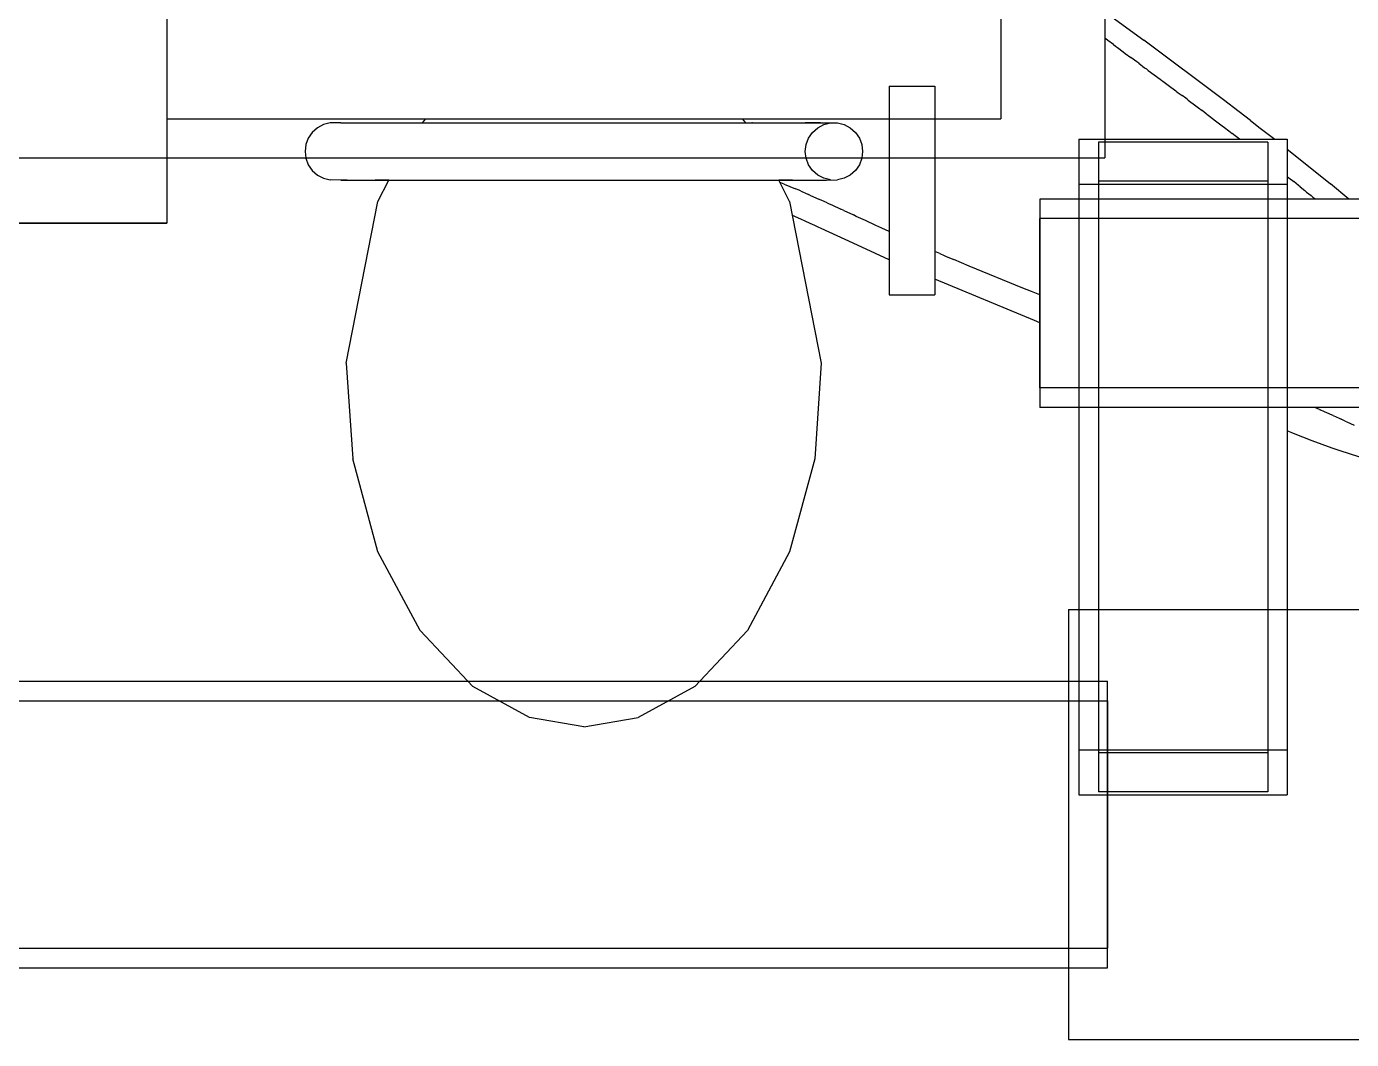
# Model space of a CAD drawing. Header units: millimetres. Extents: x -1175 to 655, y -895 to 720.
# Drawn here: x -434.8 to -333.1, y -440.7 to -363 of the extents above; entities that cross this region are included whole.
import ezdxf

# ---------------------------------------------------------------- set-up
doc = ezdxf.new("R2010")
doc.units = ezdxf.units.MM
doc.layers.add('HIDDEN', color=8, linetype='Continuous')
doc.layers.add('VISIBLE', color=7, linetype='Continuous')

msp = doc.modelspace()

# ---------------------------------------------------------------- linework, layer by layer
at = {"layer": 'HIDDEN'}
for points in [[(-352, -307.05), (-352, -373.05)], [(-424, -310.05), (-424, -370.05)], [(-360, -310.05), (-360, -370.05)], [(-368.55, -367.55), (-365.05, -367.55)], [(-368.55, -367.55), (-365.05, -367.55)], [(-368.55, -367.55), (-368.55, -370.05)], [(-368.55, -367.55), (-368.55, -383.55)], [(-365.05, -367.55), (-365.05, -370.05)], [(-365.05, -367.55), (-365.05, -383.55)], [(-424, -370.05), (-360, -370.05)], [(-374.75, -371.53), (-374.45, -371.09)], [(-374.45, -371.09), (-374.05, -370.74)], [(-374.05, -370.74), (-373.58, -370.49)], [(-373.58, -370.49), (-373.07, -370.36)], [(-375, -372.55), (-374.94, -372.02)], [(-374.94, -372.02), (-374.75, -371.53)], [(-354, -371.61), (-352, -371.61)], [(-354, -371.61), (-354, -373.05)], [(-354, -371.61), (-354, -418.47)], [(-352.5, -371.84), (-352.5, -418.71)], [(-352.5, -371.84), (-352.5, -373.05)], [(-352, -371.84), (-352.5, -371.84)], [(-339.5, -371.84), (-339.5, -418.71)], [(-338, -371.61), (-338, -418.47)], [(-492, -373.05), (-352, -373.05)], [(-448, -373.05), (-424, -373.05)], [(-413.34, -373.05), (-370.66, -373.05)], [(-374.94, -373.07), (-375, -372.55)], [(-374.75, -373.57), (-374.94, -373.07)], [(-368.55, -373.05), (-365.05, -373.05)], [(-374.45, -374.01), (-374.75, -373.57)], [(-374.05, -374.36), (-374.45, -374.01)], [(-373.58, -374.61), (-374.05, -374.36)], [(-373.07, -374.73), (-373.58, -374.61)], [(-352.5, -374.83), (-352.5, -421.69)], [(-339.5, -374.83), (-339.5, -421.69)], [(-357, -376.2), (-357, -392.2)], [(-237, -376.2), (-357, -376.2)], [(-338, -376.2), (-354, -376.2)], [(-436, -378.05), (-433.13, -378.05)], [(-433.13, -378.05), (-430.42, -378.05)], [(-430.42, -378.05), (-428.04, -378.05)], [(-428.04, -378.05), (-426.12, -378.05)], [(-426.12, -378.05), (-424.78, -378.05)], [(-424.78, -378.05), (-424.09, -378.05)], [(-424.09, -378.05), (-424, -378.05)], [(-237, -377.7), (-357, -377.7)], [(-237, -377.7), (-357, -377.7)], [(-357, -390.7), (-357, -377.7)], [(-357, -390.7), (-357, -377.7)], [(-368.55, -383.55), (-365.05, -383.55)], [(-354, -385.07), (-354, -392.2)], [(-338, -385.07), (-338, -392.2)], [(-237, -390.7), (-357, -390.7)], [(-237, -390.7), (-357, -390.7)], [(-237, -392.2), (-357, -392.2)], [(-354.8, -407.7), (-317.4, -407.7)], [(-354.8, -407.7), (-354.8, -440.7)], [(-354, -407.7), (-338, -407.7)], [(-476, -413.2), (-351.8, -413.2)], [(-400.89, -413.2), (-383.11, -413.2)], [(-354.8, -413.2), (-351.8, -413.2)], [(-351.8, -435.2), (-351.8, -413.2)], [(-351.8, -435.2), (-351.8, -413.2)], [(-476, -414.7), (-351.8, -414.7)], [(-476, -414.7), (-351.8, -414.7)], [(-351.8, -414.7), (-351.8, -433.7)], [(-351.8, -414.7), (-351.8, -433.7)], [(-354, -417.61), (-354, -421.92)], [(-338, -417.61), (-338, -421.92)], [(-354, -418.47), (-338, -418.47)], [(-354, -418.47), (-354, -421.92)], [(-352.5, -418.71), (-352.5, -421.69)], [(-339.5, -418.71), (-352.5, -418.71)], [(-339.5, -418.71), (-339.5, -421.69)], [(-338, -418.47), (-338, -421.92)], [(-354, -421.92), (-338, -421.92)], [(-339.5, -421.69), (-352.5, -421.69)], [(-476, -433.7), (-351.8, -433.7)], [(-476, -433.7), (-351.8, -433.7)], [(-476, -435.2), (-351.8, -435.2)], [(-354.8, -435.2), (-351.8, -435.2)], [(-354.8, -440.7), (-317.4, -440.7)]]:
    msp.add_lwpolyline(points, dxfattribs=at)
at = {"layer": 'VISIBLE'}
for points in [[(-424, -348.05), (-424, -370.05)], [(-360, -348.05), (-360, -370.05)], [(-352, -348.05), (-352, -373.05)], [(-352, -361.83), (-349.02, -364.02)], [(-351.94, -363.91), (-352, -363.87)], [(-351.78, -364.03), (-351.94, -363.91)], [(-351.34, -364.35), (-351.78, -364.03)], [(-342.91, -368.58), (-349.02, -364.02)], [(-351.34, -364.35), (-351.19, -364.47)], [(-351.19, -364.47), (-351.03, -364.58)], [(-351.03, -364.58), (-350.59, -364.91)], [(-350.59, -364.91), (-350.44, -365.02)], [(-350.44, -365.02), (-350, -365.34)], [(-349.55, -365.68), (-350, -365.34)], [(-349.41, -365.78), (-349.55, -365.68)], [(-349.41, -365.78), (-348.96, -366.12)], [(-348.96, -366.12), (-348.81, -366.22)], [(-348.81, -366.22), (-348.67, -366.33)], [(-348.67, -366.33), (-348.22, -366.66)], [(-348.22, -366.66), (-347.75, -367.01)], [(-347.75, -367.01), (-347.63, -367.1)], [(-347.63, -367.1), (-347.55, -367.16)], [(-347.55, -367.16), (-347.24, -367.39)], [(-347.24, -367.39), (-347.14, -367.46)], [(-347.14, -367.46), (-346.57, -367.9)], [(-346.57, -367.9), (-346.47, -367.97)], [(-346.47, -367.97), (-346.37, -368.04)], [(-346.37, -368.04), (-346.08, -368.26)], [(-345.8, -368.47), (-346.08, -368.26)], [(-345.7, -368.54), (-345.8, -368.47)], [(-345.7, -368.54), (-345.6, -368.62)], [(-345.6, -368.62), (-345.03, -369.05)], [(-345.03, -369.05), (-344.93, -369.12)], [(-344.93, -369.12), (-344.83, -369.2)], [(-341.7, -369.5), (-342.91, -368.58)], [(-424, -370.05), (-360, -370.05)], [(-424, -370.05), (-424, -378.05)], [(-404.16, -370.05), (-404.41, -370.35)], [(-379.84, -370.05), (-379.59, -370.35)], [(-368.55, -370.05), (-368.55, -383.55)], [(-365.05, -370.05), (-365.05, -383.55)], [(-344.83, -369.2), (-344.54, -369.41)], [(-344.22, -369.65), (-344.54, -369.41)], [(-344.19, -369.68), (-344.22, -369.65)], [(-344.19, -369.68), (-343.97, -369.85)], [(-343.97, -369.85), (-343.51, -370.2)], [(-343.51, -370.2), (-343.2, -370.43)], [(-340.82, -370.17), (-341.7, -369.5)], [(-340.82, -370.17), (-340.08, -370.75)], [(-412.85, -371.09), (-413.15, -371.53)], [(-412.45, -370.74), (-412.85, -371.09)], [(-411.98, -370.49), (-412.45, -370.74)], [(-411.47, -370.36), (-411.98, -370.49)], [(-410.64, -370.35), (-411.47, -370.36)], [(-410.64, -370.35), (-410.12, -370.35)], [(-410.12, -370.35), (-409, -370.35)], [(-409, -370.35), (-408.07, -370.35)], [(-408.07, -370.35), (-406.37, -370.35)], [(-406.37, -370.35), (-404.9, -370.35)], [(-404.9, -370.35), (-402.91, -370.35)], [(-402.91, -370.35), (-401.06, -370.35)], [(-401.06, -370.35), (-398.81, -370.35)], [(-398.81, -370.35), (-396.66, -370.35)], [(-396.66, -370.35), (-394.31, -370.35)], [(-394.31, -370.35), (-392, -370.35)], [(-392, -370.35), (-389.69, -370.35)], [(-389.69, -370.35), (-387.34, -370.35)], [(-387.34, -370.35), (-385.19, -370.35)], [(-385.19, -370.35), (-382.95, -370.35)], [(-382.95, -370.35), (-381.09, -370.35)], [(-381.09, -370.35), (-379.1, -370.35)], [(-379.1, -370.35), (-377.63, -370.35)], [(-379.06, -370.35), (-379.1, -370.35)], [(-377.63, -370.35), (-376.01, -370.35)], [(-376.01, -370.35), (-375, -370.35)], [(-375, -370.35), (-373.88, -370.35)], [(-373.83, -370.35), (-375, -370.35)], [(-373.88, -370.35), (-373.36, -370.35)], [(-373.36, -370.35), (-373.07, -370.36)], [(-373.36, -370.35), (-372.53, -370.36)], [(-373.1, -370.36), (-372.53, -370.36)], [(-372.53, -370.36), (-372.02, -370.49)], [(-372.02, -370.49), (-371.55, -370.74)], [(-371.55, -370.74), (-371.15, -371.09)], [(-371.15, -371.09), (-370.85, -371.53)], [(-343.2, -370.43), (-343.01, -370.58)], [(-343.01, -370.58), (-342.82, -370.72)], [(-342.82, -370.72), (-342.5, -370.96)], [(-342.5, -370.96), (-342.24, -371.16)], [(-341.66, -371.61), (-342.24, -371.16)], [(-340.08, -370.75), (-338.97, -371.61)], [(-413.34, -372.02), (-413.4, -372.55)], [(-413.15, -371.53), (-413.34, -372.02)], [(-370.85, -371.53), (-370.66, -372.02)], [(-370.66, -372.02), (-370.6, -372.55)], [(-352, -371.61), (-338, -371.61)], [(-339.5, -371.84), (-352, -371.84)], [(-339.5, -371.84), (-339.5, -374.83)], [(-338, -371.61), (-338, -375.06)], [(-424, -373.05), (-413.34, -373.05)], [(-413.4, -372.55), (-413.34, -373.07)], [(-413.34, -373.07), (-413.15, -373.57)], [(-370.66, -373.07), (-370.85, -373.57)], [(-370.6, -372.55), (-370.66, -373.07)], [(-370.66, -373.05), (-368.55, -373.05)], [(-365.05, -373.05), (-352, -373.05)], [(-354, -373.05), (-354, -375.06)], [(-352.5, -373.05), (-352.5, -374.83)], [(-338, -372.37), (-337.39, -372.85)], [(-337.39, -372.85), (-334.68, -375.02)], [(-413.15, -373.57), (-412.85, -374.01)], [(-412.85, -374.01), (-412.45, -374.36)], [(-371.15, -374.01), (-371.55, -374.36)], [(-370.85, -373.57), (-371.15, -374.01)], [(-412.45, -374.36), (-411.98, -374.61)], [(-411.98, -374.61), (-411.47, -374.73)], [(-410.64, -374.75), (-411.47, -374.73)], [(-410.64, -374.75), (-410.28, -374.75)], [(-410.17, -374.75), (-410.64, -374.75)], [(-410.28, -374.75), (-409, -374.75)], [(-409, -374.75), (-407.99, -374.75)], [(-406.97, -374.75), (-408.02, -374.75)], [(-407.99, -374.75), (-406.37, -374.75)], [(-407.8, -376.39), (-406.97, -374.75)], [(-406.37, -374.75), (-404.9, -374.75)], [(-404.9, -374.75), (-402.91, -374.75)], [(-402.91, -374.75), (-401.05, -374.75)], [(-401.05, -374.75), (-398.81, -374.75)], [(-398.81, -374.75), (-396.66, -374.75)], [(-396.66, -374.75), (-394.31, -374.75)], [(-394.31, -374.75), (-392, -374.75)], [(-392, -374.75), (-389.69, -374.75)], [(-389.69, -374.75), (-387.34, -374.75)], [(-387.34, -374.75), (-385.19, -374.75)], [(-385.19, -374.75), (-382.94, -374.75)], [(-382.94, -374.75), (-381.09, -374.75)], [(-381.09, -374.75), (-379.06, -374.75)], [(-379.06, -374.75), (-377.63, -374.75)], [(-377.63, -374.75), (-376.01, -374.75)], [(-375.98, -374.75), (-377.03, -374.75)], [(-376.2, -376.39), (-377.03, -374.75)], [(-376.89, -374.95), (-376.94, -374.93)], [(-376.63, -375.05), (-376.89, -374.95)], [(-376.63, -375.05), (-375.74, -375.42)], [(-376.01, -374.75), (-375, -374.75)], [(-375, -374.75), (-373.72, -374.75)], [(-373.83, -374.75), (-373.36, -374.75)], [(-373.72, -374.75), (-373.36, -374.75)], [(-373.36, -374.75), (-372.53, -374.73)], [(-372.02, -374.61), (-372.53, -374.73)], [(-371.55, -374.36), (-372.02, -374.61)], [(-354, -375.06), (-338, -375.06)], [(-354, -375.06), (-354, -385.07)], [(-339.5, -374.83), (-352.5, -374.83)], [(-338, -374.47), (-337.88, -374.57)], [(-338, -375.06), (-338, -385.07)], [(-337.88, -374.57), (-337.51, -374.86)], [(-337.15, -375.15), (-337.51, -374.86)], [(-337.02, -375.26), (-337.15, -375.15)], [(-337.02, -375.26), (-336.66, -375.54)], [(-333.29, -376.2), (-334.68, -375.02)], [(-375.48, -375.53), (-375.74, -375.42)], [(-375.19, -375.66), (-375.48, -375.53)], [(-375.11, -375.69), (-375.19, -375.66)], [(-375.03, -375.73), (-375.11, -375.69)], [(-375.03, -375.73), (-374.75, -375.85)], [(-374.65, -375.9), (-374.75, -375.85)], [(-374.65, -375.9), (-373.9, -376.23)], [(-373.79, -376.28), (-373.9, -376.23)], [(-373.32, -376.49), (-373.79, -376.28)], [(-357, -376.2), (-357, -392.2)], [(-354, -376.2), (-357, -376.2)], [(-237, -376.2), (-338, -376.2)], [(-336.66, -375.54), (-336.52, -375.66)], [(-336.52, -375.66), (-336.17, -375.94)], [(-336.17, -375.94), (-336.03, -376.05)], [(-336.03, -376.05), (-335.89, -376.17)], [(-335.89, -376.17), (-335.85, -376.2)], [(-410.23, -388.79), (-407.8, -376.39)], [(-376.2, -376.39), (-373.77, -388.79)], [(-373.32, -376.49), (-373.18, -376.56)], [(-373.18, -376.56), (-372.97, -376.65)], [(-372.97, -376.65), (-372.28, -376.97)], [(-372.05, -377.08), (-372.28, -376.97)], [(-372.05, -377.08), (-371.31, -377.42)], [(-433.13, -378.05), (-436, -378.05)], [(-430.42, -378.05), (-433.13, -378.05)], [(-428.04, -378.05), (-430.42, -378.05)], [(-426.12, -378.05), (-428.04, -378.05)], [(-424.78, -378.05), (-426.12, -378.05)], [(-424.09, -378.05), (-424.78, -378.05)], [(-424, -378.05), (-424.09, -378.05)], [(-375.34, -377.75), (-375.99, -377.47)], [(-375, -377.9), (-375.34, -377.75)], [(-374.63, -378.07), (-375, -377.9)], [(-374.27, -378.23), (-374.63, -378.07)], [(-374.02, -378.35), (-374.27, -378.23)], [(-373.79, -378.45), (-374.02, -378.35)], [(-371.09, -377.53), (-371.31, -377.42)], [(-370.39, -377.85), (-371.09, -377.53)], [(-370.23, -377.92), (-370.39, -377.85)], [(-369.73, -378.16), (-370.23, -377.92)], [(-369.59, -378.22), (-369.73, -378.16)], [(-369.13, -378.43), (-369.59, -378.22)], [(-371.94, -379.31), (-373.79, -378.45)], [(-371.67, -379.44), (-371.94, -379.31)], [(-368.55, -378.69), (-369.13, -378.43)], [(-369.61, -380.38), (-371.67, -379.44)], [(-364.68, -380.39), (-365.05, -380.23)], [(-368.55, -380.86), (-369.61, -380.38)], [(-364.68, -380.39), (-364.35, -380.52)], [(-364.35, -380.52), (-364.18, -380.6)], [(-364.18, -380.6), (-363.61, -380.84)], [(-362.42, -381.34), (-363.61, -380.84)], [(-358.29, -383.03), (-362.42, -381.34)], [(-357.4, -385.53), (-365.05, -382.34)], [(-357.64, -383.3), (-358.29, -383.03)], [(-357, -383.55), (-357.64, -383.3)], [(-368.55, -383.55), (-365.05, -383.55)], [(-357, -385.7), (-357.4, -385.53)], [(-410.23, -388.79), (-409.73, -396.14)], [(-373.77, -388.79), (-374.27, -396.14)], [(-237, -392.2), (-357, -392.2)], [(-354, -392.2), (-354, -417.61)], [(-338, -392.2), (-338, -417.61)], [(-335.53, -392.35), (-335.88, -392.2)], [(-335.53, -392.35), (-335.48, -392.37)], [(-335.15, -392.52), (-335.48, -392.37)], [(-334.96, -392.6), (-335.15, -392.52)], [(-334.55, -392.78), (-334.96, -392.6)], [(-334.49, -392.81), (-334.55, -392.78)], [(-334.49, -392.81), (-334.02, -393.02)], [(-334.02, -393.02), (-333.86, -393.1)], [(-333.55, -393.24), (-333.86, -393.1)], [(-333.55, -393.24), (-333.43, -393.29)], [(-333.43, -393.29), (-332.86, -393.55)], [(-337.52, -394.2), (-338, -394)], [(-336.1, -394.75), (-337.52, -394.2)], [(-334.55, -395.31), (-336.1, -394.75)], [(-333.94, -395.53), (-334.55, -395.31)], [(-331.8, -396.22), (-333.94, -395.53)], [(-407.8, -403.27), (-409.73, -396.14)], [(-374.27, -396.14), (-376.2, -403.27)], [(-404.57, -409.3), (-407.8, -403.27)], [(-376.2, -403.27), (-379.43, -409.3)], [(-354.8, -407.7), (-354, -407.7)], [(-354.8, -407.7), (-354.8, -440.7)], [(-338, -407.7), (-323.06, -407.7)], [(-400.51, -413.61), (-404.57, -409.3)], [(-379.43, -409.3), (-383.49, -413.61)], [(-452.35, -413.2), (-400.89, -413.2)], [(-396.16, -416), (-400.51, -413.61)], [(-383.49, -413.61), (-387.84, -416)], [(-383.11, -413.2), (-354.8, -413.2)], [(-392, -416.71), (-396.16, -416)], [(-392, -416.71), (-387.84, -416)], [(-476, -435.2), (-354.8, -435.2)], [(-354.8, -440.7), (-323.06, -440.7)]]:
    msp.add_lwpolyline(points, dxfattribs=at)

doc.saveas('drawing.dxf')
